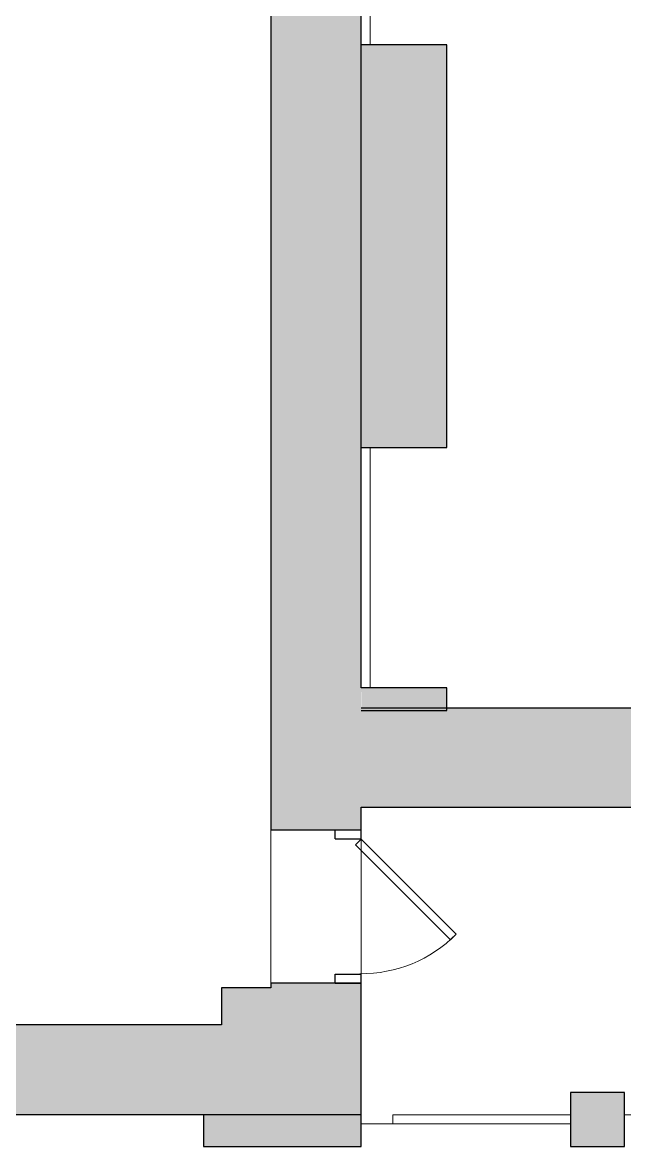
# Model space of a CAD drawing. Header units: inches. Extents: x -1176 to 1545, y -2552 to 978.
# Drawn here: x -645.2 to -511.7, y 9.3 to 258.5 of the extents above; entities that cross this region are included whole.
import ezdxf

# ---------------------------------------------------------------- set-up
doc = ezdxf.new("R2010")
doc.units = ezdxf.units.IN
doc.header["$MEASUREMENT"] = 0
doc.linetypes.add('Demolished', pattern=[0.1875, 0.125, -0.0625])
for name, color, linetype, lineweight in [('A-COLS', 52, 'Continuous', 18), ('A-DOOR', 31, 'Demolished', 9), ('A-DOOR-FRAM', 31, 'Demolished', 30), ('A-FLOR', 192, 'Continuous', 18), ('A-FLOR-HRAL', 11, 'Continuous', 18), ('A-WALL', 113, 'Continuous', 18), ('A-WALL-PATT', 111, 'Continuous', 18), ('I-WALL', 2, 'Continuous', 18)]:
    doc.layers.add(name, color=color, linetype=linetype, lineweight=lineweight)

# ---------------------------------------------------------------- blocks, each defined once
blk = doc.blocks.new('Top Rail Type - Top Rail_Internal_-6920474-2nd Floor Demo')
at = {"layer": 'A-FLOR-HRAL', "lineweight": 9}
for p, q in [((-563.07, 14.3), (-563.07, 16.3)), ((-563.07, 16.3), (-523.65, 16.3)), ((-511.65, 16.3), (-407.34, 16.3)), ((-523.65, 14.3), (-563.07, 14.3))]:
    blk.add_line(p, q, dxfattribs=at)
blk = doc.blocks.new('Top Rail Type - Top Rail_Internal_-V21-2nd Floor Demo')
at = {"layer": 'A-FLOR-HRAL', "lineweight": 9}
for p, q in [((-563.07, 14.3), (-563.07, 16.3)), ((-523.65, 16.3), (-563.07, 16.3)), ((-523.65, 14.3), (-563.07, 14.3))]:
    blk.add_line(p, q, dxfattribs=at)
blk = doc.blocks.new('Single Flush - D12 2_6_ X 8_-7610144-2nd Floor Demo')
at = {"layer": 'A-DOOR', "color": 8, "linetype": 'Continuous', "lineweight": 30}
for p, q in [((-7.41, -29.84), (13.67, -8.76)), ((13.67, -8.76), (14.91, -10)), ((14.91, -10), (-6.17, -31.08)), ((-6.17, -31.08), (-7.41, -29.84))]:
    blk.add_line(p, q, dxfattribs=at)
at = {"layer": 'A-DOOR', "linetype": 'Continuous'}
blk.add_arc((14.91, -10), 29.81, 179.5, 225, dxfattribs=at)
at = {"layer": 'A-DOOR-FRAM', "color": 8, "linetype": 'Continuous'}
for p, q in [((-17, -4.25), (-17, -10)), ((-17, -4.25), (-15, -4.25)), ((-15, -4.25), (-15, -10)), ((15, -4.25), (15, -10)), ((15, -4.25), (17, -4.25)), ((17, -4.25), (17, -10)), ((-17, -10), (-15, -10)), ((15, -10), (17, -10))]:
    blk.add_line(p, q, dxfattribs=at)

msp = doc.modelspace()

# ---------------------------------------------------------------- hatches: boundary and pattern name
at = {"layer": 'A-COLS'}
msp.add_hatch(color=250, dxfattribs=at).paths.add_polyline_path([(-523.65, 9.25), (-511.65, 9.25), (-511.65, 21.25), (-523.65, 21.25)], flags=0)
at = {"layer": 'A-WALL-PATT', "lineweight": 9}
h = msp.add_hatch(color=7, dxfattribs=at)
h.paths.add_polyline_path([(-570.07, 190.25), (-570.07, 304.93), (-590.07, 304.93), (-590.07, 190.25)], flags=0)
h.paths.add_polyline_path([(-570.07, 345.08), (-570.07, 543.68), (-590.07, 543.68), (-590.07, 345.08)], flags=0)
for points in [[(-551.07, 164.21), (-551.07, 253.47), (-570.07, 253.47), (-570.06, 164.21)], [(-570.07, 106.47), (-570.07, 190.25), (-590.07, 190.25), (-590.07, 106.47)], [(-551.07, 105.94), (-551.07, 110.94), (-570.07, 110.94), (-570.06, 105.94)], [(-601.07, 36.25), (-590.07, 36.25), (-590.07, 44.47), (-601.07, 44.47)], [(-605.07, 9.25), (-570.07, 9.25), (-570.07, 16.25), (-605.07, 16.25)]]:
    msp.add_hatch(color=7, dxfattribs=at).paths.add_polyline_path(points, flags=0)
h = msp.add_hatch(color=7, dxfattribs=at)
h.paths.add_polyline_path([(-590.07, 16.25), (-570.07, 16.25), (-570.07, 45.47), (-590.07, 45.47), (-590.07, 36.25)], flags=0)
h.paths.add_polyline_path([(-590.07, 79.47), (-570.07, 79.47), (-570.07, 106.47), (-590.07, 106.47)], flags=0)
at = {"layer": 'A-WALL-PATT'}
h = msp.add_hatch(color=250, dxfattribs=at)
h.paths.add_polyline_path([(-382.47, 84.47), (-136.38, 84.47), (-136.38, 106.47), (-421.98, 106.47), (-421.98, 84.47)], flags=0)
h.paths.add_polyline_path([(-22.28, 84.47), (-22.28, 106.47), (-64.38, 106.47), (-64.38, 84.47)], flags=0)
h.paths.add_polyline_path([(-570.07, 84.47), (-493.47, 84.47), (-493.47, 106.47), (-570.07, 106.47), (-570.07, 105.94)], flags=0)
h = msp.add_hatch(color=250, dxfattribs=at)
h.paths.add_polyline_path([(-1015.06, 16.25), (-898.33, 16.25), (-898.33, 27.25), (-899.06, 27.25), (-899.06, 36.25), (-1015.06, 36.25)], flags=0)
h.paths.add_polyline_path([(-590.07, 16.25), (-590.07, 36.25), (-673.56, 36.25), (-673.56, 16.25), (-636.88, 16.25)], flags=0)
h.paths.add_polyline_path([(-858.33, 16.25), (-824.03, 16.25), (-824.03, 36.25), (-858.33, 36.25)], flags=0)
h.paths.add_polyline_path([(-772.03, 16.25), (-714.56, 16.25), (-714.56, 36.25), (-772.03, 36.25), (-772.03, 31.32)], flags=0)

# ---------------------------------------------------------------- linework, layer by layer
at = {"layer": 'A-COLS', "color": 8, "lineweight": 30}
for p, q in [((-511.65, 21.25), (-523.65, 21.25)), ((-523.65, 21.25), (-523.65, 9.25)), ((-511.65, 9.25), (-511.65, 21.25)), ((-523.65, 9.25), (-511.65, 9.25))]:
    msp.add_line(p, q, dxfattribs=at)
at = {"layer": 'A-FLOR'}
for p, q in [((-568.07, 301.12), (-568.07, 253.47)), ((-568.07, 164.21), (-568.07, 110.94)), ((-590.07, 45.47), (-590.07, 79.47)), ((-570.07, 79.47), (-570.07, 45.47)), ((-570.07, 14.32), (-563.07, 14.32))]:
    msp.add_line(p, q, dxfattribs=at)
at = {"layer": 'A-WALL', "color": 8, "lineweight": 30}
for p, q in [((-590.07, 305.08), (-590.07, 79.47)), ((-570.07, 110.94), (-570.07, 305.08)), ((-551.07, 253.47), (-570.07, 253.47)), ((-551.07, 164.21), (-551.07, 253.47)), ((-570.07, 164.21), (-551.07, 164.21)), ((-493.47, 106.47), (-570.07, 106.47)), ((-570.07, 84.47), (-493.47, 84.47)), ((-570.07, 79.47), (-570.07, 84.47)), ((-590.07, 79.47), (-570.07, 79.47)), ((-570.07, 45.47), (-590.07, 45.47)), ((-590.07, 45.47), (-590.07, 44.47)), ((-570.07, 9.25), (-570.07, 45.47)), ((-590.07, 44.47), (-601.07, 44.47)), ((-601.07, 44.47), (-601.07, 36.25)), ((-601.07, 36.25), (-673.06, 36.25)), ((-570.07, 16.25), (-669.86, 16.25)), ((-605.07, 16.25), (-605.07, 9.25)), ((-605.07, 9.25), (-570.07, 9.25))]:
    msp.add_line(p, q, dxfattribs=at)
at = {"layer": 'I-WALL', "color": 8, "lineweight": 30}
for p, q in [((-551.07, 110.94), (-570.07, 110.94)), ((-551.07, 105.94), (-551.07, 110.94)), ((-570.07, 105.94), (-551.07, 105.94))]:
    msp.add_line(p, q, dxfattribs=at)

# ---------------------------------------------------------------- block references
at = {"layer": 'A-DOOR', "linetype": 'Continuous', "lineweight": 18, "rotation": 89.99999999999993}
msp.add_blockref('Single Flush - D12 2_6_ X 8_-7610144-2nd Floor Demo', (-580.07, 62.47), dxfattribs=at)
at = {"layer": 'A-FLOR-HRAL', "lineweight": 9}
for name in ['Top Rail Type - Top Rail_Internal_-6920474-2nd Floor Demo', 'Top Rail Type - Top Rail_Internal_-V21-2nd Floor Demo']:
    msp.add_blockref(name, (0, 0), dxfattribs=at)

doc.saveas('drawing.dxf')
